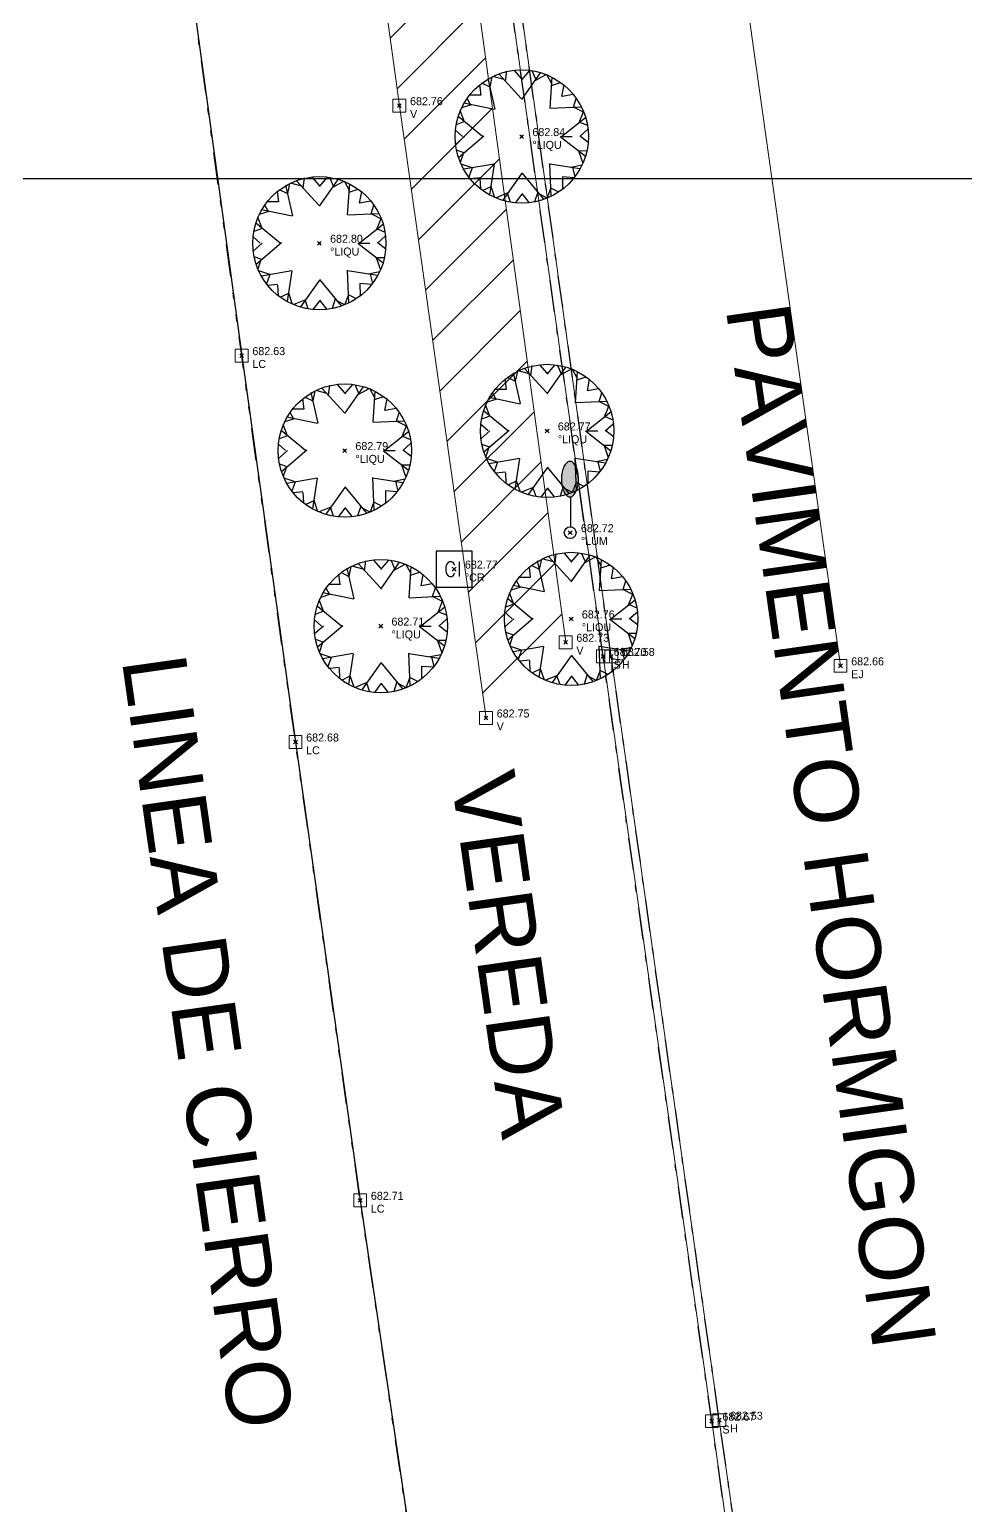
# Model space of a CAD drawing. Extents: x 350769 to 354978, y 6304672 to 6307963.
# Drawn here: x 352736.93 to 352751.54, y 6305779.28 to 6305802.33 of the extents above; entities that cross this region are included whole.
import ezdxf

# ---------------------------------------------------------------- set-up
doc = ezdxf.new("R2010")
doc.units = 0
doc.header["$PDMODE"] = 35
doc.header["$PDSIZE"] = 0.03
for name, pattern in [('4.0 - LO RECABARREN - DESNIVEL NUEVO$0$HIDDEN', [0.375, 0.25, -0.125]), ('CENTER', [50.8, 31.75, -6.35, 6.35, -6.35]), ('CONTINUOS', [0]), ('DASHED', [19.05, 12.7, -6.35]), ('DIVIDE', [1.25, 0.5, -0.25, 0, -0.25, 0, -0.25]), ('JPG_DASHDOT', [1, 0.5, -0.25, 0, -0.25])]:
    doc.linetypes.add(name, pattern=pattern)
doc.layers.get('0').update_dxf_attribs({"linetype": 'CONTINUOUS'})
doc.layers.add('0_ASD_TOPOGRAFIA_ELEMENTOS', color=9, linetype='CONTINUOS', lineweight=5, true_color=0xbdbdbd)
for name, color, linetype in [('1-coordenadas', 8, 'CONTINUOUS'), ('1-LINEA DE CIERRO', 7, 'DIVIDE'), ('1-PAVIMENTO', 161, 'CONTINUOUS'), ('1-SOLERA', 212, 'CONTINUOUS'), ('1-TEXTOS', 7, 'CONTINUOUS'), ('1-VEREDA', 251, 'CONTINUOUS'), ('3-PAVIMENTO EJE', 161, 'CENTER'), ('C-TINN', 5, 'CONTINUOUS'), ('C-TOPO - BORDE - 2', 7, 'CONTINUOUS'), ('TOP-URB-SOLERAS', 2, 'JPG_DASHDOT'), ('V-NODE-TEXT DIC 2012', 31, 'CONTINUOUS'), ('Z-CR', 253, 'CONTINUOUS'), ('Z-LIQU', 253, 'CONTINUOUS'), ('Z-LIQUIDAMBAR', 253, 'CONTINUOUS'), ('Z-LUM', 253, 'CONTINUOUS')]:
    doc.layers.add(name, color=color, linetype=linetype)
doc.styles.add('A', font='arial.ttf', dxfattribs={"height": 2})
doc.styles.add('ROMANS', font='romans.shx', dxfattribs={"width": 0.65})

# ---------------------------------------------------------------- blocks, each defined once
blk = doc.blocks.new('COORDENADAS')
at = {"layer": '1-coordenadas'}
blk.add_line((20, -400.625), (1420, -400.625), dxfattribs=at)
blk = doc.blocks.new('CR')
at = {"layer": 'Z-CR', "color": 9, "true_color": 0xbdbdbd}
for p, q in [((-1.125, 1.125), (-1.125, -1.125)), ((1.125, 1.125), (-1.125, 1.125)), ((1.125, -1.125), (1.125, 1.125)), ((-1.125, -1.125), (1.125, -1.125))]:
    blk.add_line(p, q, dxfattribs=at)
at = {"layer": 'Z-CR', "color": 9, "true_color": 0xbdbdbd, "style": 'ROMANS'}
blk.add_text('CI', height=0.9, dxfattribs=at).set_placement((-0.651, -0.452))
blk = doc.blocks.new('LIQU')
at = {"layer": 'Z-LIQUIDAMBAR', "color": 9, "linetype": 'Continuous', "true_color": 0xbdbdbd}
for p, q in [((-1.237, 1.943), (-1.151, 2.332)), ((-0.688, 2.225), (-1.128, 2.344)), ((-0.016, 1.492), (-0.889, 2.444)), ((-0.631, 2.163), (-0.586, 2.55)), ((0, 2.258), (-0.28, 2.586)), ((0, 2.216), (0.315, 2.575)), ((0, 1.443), (0.735, 2.495)), ((0.554, 2.236), (0.403, 2.569)), ((0.521, 2.189), (0.955, 2.419)), ((1.171, 2.061), (0.977, 2.423)), ((1.104, 1.104), (1.189, 2.326)), ((-1.588, 1.616), (-1.633, 2.024)), ((-1.234, 1.929), (-1.552, 2.087)), ((-1.041, 1.07), (-1.309, 2.266)), ((1.166, 1.99), (1.517, 2.112)), ((1.57, 1.57), (1.652, 2.02)), ((-1.969, 1.243), (-2.347, 1.121)), ((-1.058, 1.052), (-2.265, 1.305)), ((-2.004, 1.251), (-2.133, 1.488)), ((-1.594, 1.621), (-2.033, 1.622)), ((1.105, 1.109), (2.325, 1.166)), ((1.585, 1.585), (2.001, 1.661)), ((2.025, 1.152), (2.13, 1.492)), ((2.033, 1.153), (2.418, 0.957)), ((2.061, 1.154), (2.096, 1.156)), ((-2.236, 0.583), (-2.561, 0.455)), ((-1.537, 0), (-2.479, 0.785)), ((-2.235, 0.581), (-2.404, 1.023)), ((1.548, 0), (2.492, 0.743)), ((2.243, 0.547), (2.413, 0.971)), ((-2.308, 0), (-2.596, 0.26)), ((-2.234, 0), (-2.588, -0.304)), ((-1.484, 0.016), (-2.467, -0.823)), ((1.502, 0), (2.484, -0.77)), ((1.538, 0), (1.973, 0)), ((2.258, 0.559), (2.563, 0.44)), ((2.27, 0), (2.583, 0.284)), ((2.289, 0.016), (2.592, -0.217)), ((-2.243, -0.632), (-2.547, -0.525)), ((2.206, -0.551), (2.542, -0.549)), ((2.219, -0.562), (2.385, -1.037)), ((-2.292, -0.674), (-2.399, -1.005)), ((-1.938, -1.221), (-2.367, -1.081)), ((-1.075, -1.071), (-2.265, -1.278)), ((-1.076, -1.076), (-1.257, -2.277)), ((1.079, -1.051), (1.135, -2.34)), ((1.094, -1.067), (2.272, -1.245)), ((1.911, -1.19), (2.355, -1.104)), ((-1.938, -1.221), (-2.065, -1.578)), ((-1.631, -1.613), (-2.004, -1.654)), ((-1.63, -1.63), (-1.608, -2.044)), ((0, -1.434), (-0.738, -2.483)), ((0, -1.417), (0.847, -2.445)), ((1.585, -1.558), (2.039, -1.596)), ((1.585, -1.567), (1.59, -2.058)), ((1.977, -1.2), (2.068, -1.577)), ((-1.21, -1.96), (-1.513, -2.107)), ((-1.205, -1.933), (-1.058, -2.376)), ((-0.54, -2.202), (-0.997, -2.392)), ((-0.561, -2.231), (-0.447, -2.551)), ((0, -2.245), (-0.238, -2.578)), ((0, -2.227), (0.278, -2.573)), ((0.623, -2.173), (0.504, -2.551)), ((0.668, -2.228), (0.982, -2.394)), ((1.121, -2.033), (0.991, -2.39)), ((1.12, -1.995), (1.437, -2.152))]:
    blk.add_line(p, q, dxfattribs=at)
blk.add_circle((0, 0), 2.601, dxfattribs=at)
blk = doc.blocks.new('LUM')
blk.add_hatch(color=256).paths.add_polyline_path([(0.32, 2.09, 0.048714), (0.293, 2.371, 0.062489), (0.224, 2.581, 0.102974), (0.101, 2.743, 0.180941), (-0.01, 2.784, 0.180941), (-0.121, 2.743, 0.102974), (-0.244, 2.581, 0.062489), (-0.313, 2.371, 0.048714), (-0.341, 2.09, 0.048714), (-0.313, 1.808, 0.062489), (-0.244, 1.599, 0.102974), (-0.121, 1.437, 0.180941), (-0.01, 1.395, 0.180941), (0.101, 1.437, 0.102974), (0.224, 1.599, 0.062489), (0.293, 1.808, 0.048714)])
at = {"layer": 'Z-LUM'}
blk.add_lwpolyline([(-0.341, 2.09, 0.048714), (-0.313, 1.808, 0.062489), (-0.244, 1.599, 0.102974), (-0.121, 1.437, 0.180941), (-0.01, 1.395, 0.180941), (0.101, 1.437, 0.102974), (0.224, 1.599, 0.062489), (0.293, 1.808, 0.048714), (0.32, 2.09, 0.048714), (0.293, 2.371, 0.062489), (0.224, 2.581, 0.102974), (0.101, 2.743, 0.180941), (-0.01, 2.784, 0.180941), (-0.121, 2.743, 0.102974), (-0.244, 2.581, 0.062489), (-0.313, 2.371, 0.048714)], format="xyb", close=True, dxfattribs=at)
blk.add_lwpolyline([(0.006, 1.395), (0.006, 0.23)], dxfattribs=at)
blk.add_circle((0, 0), 0.23, dxfattribs=at)
blk = doc.blocks.new('TOPOGRAFIA')
at = {"layer": '1-VEREDA', "lineweight": 0, "true_color": 0xbdbdbd}
h = blk.add_hatch(dxfattribs=at)
h.set_pattern_fill('ANSI31', color=9, scale=0.2)
h.set_pattern_definition([(45, (38000, -3000), (-0.449012806053, 0.449012806053), [])])
h.paths.add_polyline_path([(390741.582, 6302819.503), (390740.155, 6302819.281), (390741.494, 6302809.967), (390742.702, 6302801.137), (390744.055, 6302791.575), (390745.299, 6302792.757), (390743.895, 6302803), (390742.762, 6302810.997)])
at = {"layer": '1-coordenadas', "color": 9, "linetype": '4.0 - LO RECABARREN - DESNIVEL NUEVO$0$HIDDEN', "lineweight": 0, "ltscale": 50, "true_color": 0xbdbdbd}
blk.add_line((390200, 6302800), (390900, 6302800), dxfattribs=at)
at = {"layer": '1-LINEA DE CIERRO', "color": 9, "true_color": 0xbdbdbd, "flags": 128}
blk.add_lwpolyline([(390762.163, 6302641.971), (390760.023, 6302657.561), (390756.952, 6302678.999), (390754.798, 6302694.328), (390752.915, 6302707.616), (390750.911, 6302722.414), (390748.782, 6302737.275), (390746.558, 6302753.057), (390744.515, 6302767.628), (390742.09, 6302784.042), (390741.08, 6302791.2), (390740.24, 6302797.234), (390738.435, 6302810.444), (390737.328, 6302818.155)], dxfattribs=at)
at = {"layer": '1-PAVIMENTO', "color": 9, "lineweight": 0, "true_color": 0xbdbdbd, "flags": 128}
for points in [[(390746.011, 6302792.536), (390744.423, 6302803.947)], [(390747.698, 6302780.609), (390746.011, 6302792.536)], [(390749.982, 6302764.66), (390747.698, 6302780.609)]]:
    blk.add_lwpolyline(points, dxfattribs=at)
at = {"layer": '1-SOLERA', "color": 9, "lineweight": 0, "true_color": 0xbdbdbd, "flags": 128}
blk.add_lwpolyline([(390751.283, 6302754.349), (390749.813, 6302764.737), (390747.58, 6302780.593), (390745.882, 6302792.537), (390744.304, 6302803.754), (390743.222, 6302811.402), (390741.996, 6302820.31)], dxfattribs=at)
at = {"layer": '1-VEREDA', "color": 9, "lineweight": 0, "true_color": 0xbdbdbd, "flags": 128}
for points in [[(390740.155, 6302819.281), (390741.582, 6302819.503), (390742.762, 6302810.997), (390743.895, 6302803), (390745.299, 6302792.757)], [(390740.155, 6302819.281), (390741.494, 6302809.967), (390742.702, 6302801.137), (390744.055, 6302791.575)]]:
    blk.add_lwpolyline(points, dxfattribs=at)
at = {"layer": '3-PAVIMENTO EJE', "color": 9, "lineweight": 0, "true_color": 0xbdbdbd, "flags": 128}
blk.add_lwpolyline([(390745.68, 6302820.649), (390746.838, 6302812.187), (390748.107, 6302802.949), (390749.591, 6302792.389)], dxfattribs=at)
at = {"layer": 'C-TINN', "color": 9, "linetype": 'Continuous', "lineweight": 0, "true_color": 0xbdbdbd}
for points, elevation in [([(390742.602, 6302801.037), (390742.602, 6302801.237), (390742.802, 6302801.237), (390742.802, 6302801.037), (390742.602, 6302801.037)], 682.763), ([(390740.14, 6302797.134), (390740.14, 6302797.334), (390740.34, 6302797.334), (390740.34, 6302797.134), (390740.14, 6302797.134)], 682.633), ([(390745.199, 6302792.657), (390745.199, 6302792.857), (390745.399, 6302792.857), (390745.399, 6302792.657), (390745.199, 6302792.657)], 682.731), ([(390745.782, 6302792.437), (390745.782, 6302792.637), (390745.982, 6302792.637), (390745.982, 6302792.437), (390745.782, 6302792.437)], 682.701), ([(390745.911, 6302792.436), (390745.911, 6302792.636), (390746.111, 6302792.636), (390746.111, 6302792.436), (390745.911, 6302792.436)], 682.575), ([(390749.491, 6302792.289), (390749.491, 6302792.489), (390749.691, 6302792.489), (390749.691, 6302792.289), (390749.491, 6302792.289)], 682.659), ([(390743.955, 6302791.475), (390743.955, 6302791.675), (390744.155, 6302791.675), (390744.155, 6302791.475), (390743.955, 6302791.475)], 682.748), ([(390740.98, 6302791.1), (390740.98, 6302791.3), (390741.18, 6302791.3), (390741.18, 6302791.1), (390740.98, 6302791.1)], 682.675), ([(390741.99, 6302783.942), (390741.99, 6302784.142), (390742.19, 6302784.142), (390742.19, 6302783.942), (390741.99, 6302783.942)], 682.708), ([(390747.598, 6302780.509), (390747.598, 6302780.709), (390747.798, 6302780.709), (390747.798, 6302780.509), (390747.598, 6302780.509)], 682.531), ([(390747.48, 6302780.493), (390747.48, 6302780.693), (390747.68, 6302780.693), (390747.68, 6302780.493), (390747.48, 6302780.493)], 682.666)]:
    blk.add_lwpolyline(points, dxfattribs=dict(at, elevation=elevation))
for p in [(390742.702, 6302801.137, 682.763), (390740.24, 6302797.234, 682.633), (390745.299, 6302792.757, 682.731), (390745.882, 6302792.537, 682.701), (390746.011, 6302792.536, 682.575), (390749.591, 6302792.389, 682.659), (390744.055, 6302791.575, 682.748), (390741.08, 6302791.2, 682.675), (390742.09, 6302784.042, 682.708), (390747.58, 6302780.593, 682.666), (390747.698, 6302780.609, 682.531)]:
    blk.add_point(p, dxfattribs=at)
at = {"layer": 'C-TOPO - BORDE - 2', "color": 9, "true_color": 0xbdbdbd, "elevation": 679.82}
blk.add_lwpolyline([(390715.297, 6302815.121), (390726.192, 6302816.616), (390735.997, 6302817.971), (390737.335, 6302818.108), (390738.435, 6302810.444), (390740.24, 6302797.234), (390741.08, 6302791.2), (390742.09, 6302784.042), (390744.515, 6302767.628), (390746.558, 6302753.057), (390748.782, 6302737.275), (390750.911, 6302722.414), (390752.915, 6302707.616), (390754.798, 6302694.328), (390756.952, 6302678.999), (390760.023, 6302657.561), (390762.163, 6302641.971)], dxfattribs=at)
at = {"layer": 'V-NODE-TEXT DIC 2012', "color": 9, "lineweight": 0, "true_color": 0xbdbdbd}
for p in [(390742.702, 6302801.137), (390744.613, 6302800.655), (390741.453, 6302798.989), (390740.24, 6302797.234), (390745.01, 6302796.058), (390741.849, 6302795.751), (390745.37, 6302794.469), (390743.559, 6302793.9), (390742.412, 6302793.01), (390745.385, 6302793.122), (390745.299, 6302792.757), (390745.882, 6302792.537), (390746.011, 6302792.536), (390749.591, 6302792.389), (390744.055, 6302791.575), (390741.08, 6302791.2), (390742.09, 6302784.042), (390747.58, 6302780.593), (390747.698, 6302780.609)]:
    blk.add_point(p, dxfattribs=at)
at = {"layer": 'Z-CR', "color": 9, "lineweight": 0, "true_color": 0xbdbdbd, "xscale": 0.25, "yscale": 0.25, "zscale": 0.25}
blk.add_blockref('CR', (390743.559, 6302793.9), dxfattribs=at)
at = {"layer": 'Z-LIQU', "color": 9, "lineweight": 0, "true_color": 0xbdbdbd, "xscale": 0.4, "yscale": 0.4, "zscale": 0.4}
for p in [(390744.613, 6302800.655), (390741.453, 6302798.989), (390745.01, 6302796.058), (390741.849, 6302795.751), (390745.385, 6302793.122), (390742.412, 6302793.01)]:
    blk.add_blockref('LIQU', p, dxfattribs=at)
at = {"layer": 'Z-LUM', "color": 9, "lineweight": 0, "true_color": 0xbdbdbd, "xscale": 0.4, "yscale": 0.4, "zscale": 0.4}
blk.add_blockref('LUM', (390745.37, 6302794.469), dxfattribs=at)
at = {"layer": '1-TEXTOS', "color": 9, "lineweight": 0, "true_color": 0xbdbdbd, "style": 'A'}
for s, p in [('PAVIMENTO HORMIGON', (390747.797, 6302797.971)), ('LINEA DE CIERRO', (390738.366, 6302792.483)), ('VEREDA', (390743.505, 6302790.659))]:
    blk.add_text(s, height=1, rotation=278.0655, dxfattribs=at).set_placement(p)
at = {"layer": 'V-NODE-TEXT DIC 2012', "color": 9, "lineweight": 0, "true_color": 0xbdbdbd}
for s, p in [('682.76', (390742.869, 6302801.145)), ('V', (390742.869, 6302800.945)), ('682.84', (390744.78, 6302800.663)), ('°LIQU', (390744.78, 6302800.463)), ('682.80', (390741.62, 6302798.997)), ('°LIQU', (390741.62, 6302798.797)), ('682.63', (390740.407, 6302797.242)), ('LC', (390740.407, 6302797.042)), ('682.77', (390745.177, 6302796.066)), ('°LIQU', (390745.177, 6302795.866)), ('682.79', (390742.016, 6302795.759)), ('°LIQU', (390742.016, 6302795.559)), ('682.72', (390745.537, 6302794.477)), ('°LUM', (390745.537, 6302794.277)), ('682.77', (390743.726, 6302793.908)), ('°CR', (390743.726, 6302793.708)), ('682.76', (390745.552, 6302793.13)), ('682.71', (390742.579, 6302793.018)), ('°LIQU', (390742.579, 6302792.818)), ('°LIQU', (390745.552, 6302792.93)), ('682.73', (390745.466, 6302792.765)), ('V', (390745.466, 6302792.565)), ('S', (390746.049, 6302792.345)), ('682.70', (390746.049, 6302792.545)), ('682.58', (390746.178, 6302792.544)), ('H', (390746.178, 6302792.344)), ('682.66', (390749.758, 6302792.397)), ('EJ', (390749.758, 6302792.197)), ('682.75', (390744.222, 6302791.583)), ('682.68', (390741.247, 6302791.208)), ('V', (390744.222, 6302791.383)), ('LC', (390741.247, 6302791.008)), ('682.71', (390742.257, 6302784.05)), ('LC', (390742.257, 6302783.85)), ('682.67', (390747.747, 6302780.601)), ('682.53', (390747.865, 6302780.617)), ('S', (390747.747, 6302780.401)), ('H', (390747.865, 6302780.417))]:
    blk.add_text(s, height=0.125, dxfattribs=at).set_placement(p)

msp = doc.modelspace()

# ---------------------------------------------------------------- linework, layer by layer
at = {"layer": 'C-TOPO - BORDE - 2', "elevation": 679.82}
msp.add_lwpolyline([(352715.297, 6305815.121), (352726.192, 6305816.616), (352735.997, 6305817.971), (352737.335, 6305818.108), (352738.435, 6305810.444), (352740.24, 6305797.234), (352741.08, 6305791.2), (352742.09, 6305784.042), (352744.515, 6305767.628), (352746.558, 6305753.057), (352748.782, 6305737.275), (352750.911, 6305722.414), (352752.915, 6305707.616), (352754.798, 6305694.328), (352756.952, 6305678.999), (352760.023, 6305657.561), (352762.163, 6305641.971)], dxfattribs=at)
at = {"layer": 'TOP-URB-SOLERAS', "flags": 128}
for points in [[(352751.283, 6305754.349), (352749.813, 6305764.737), (352747.58, 6305780.593), (352745.882, 6305792.537), (352744.304, 6305803.754), (352743.222, 6305811.402), (352741.996, 6305820.31)], [(352746.011, 6305792.536), (352744.423, 6305803.947)], [(352747.698, 6305780.609), (352746.011, 6305792.536)], [(352749.982, 6305764.66), (352747.698, 6305780.609)]]:
    msp.add_lwpolyline(points, dxfattribs=at)

# ---------------------------------------------------------------- block references
at = {"color": 252, "linetype": 'DASHED'}
msp.add_blockref('COORDENADAS', (352180, 6306200.625), dxfattribs=at)
at = {"layer": 'Z-CR', "xscale": 0.25, "yscale": 0.25, "zscale": 0.25}
msp.add_blockref('CR', (352743.559, 6305793.9), dxfattribs=at)

# ---------------------------------------------------------------- texts
at = {"layer": '1-TEXTOS', "style": 'A'}
for s, p in [('PAVIMENTO HORMIGON', (352747.797, 6305797.971)), ('LINEA DE CIERRO', (352738.366, 6305792.483)), ('VEREDA', (352743.505, 6305790.659))]:
    msp.add_text(s, height=1, rotation=278.0655, dxfattribs=at).set_placement(p)

# ---------------------------------------------------------------- next in the draw order: block references
at = {"layer": '0_ASD_TOPOGRAFIA_ELEMENTOS', "color": 30, "true_color": 0xf26507}
msp.add_blockref('TOPOGRAFIA', (-38000, 3000), dxfattribs=at)

doc.saveas('drawing.dxf')
